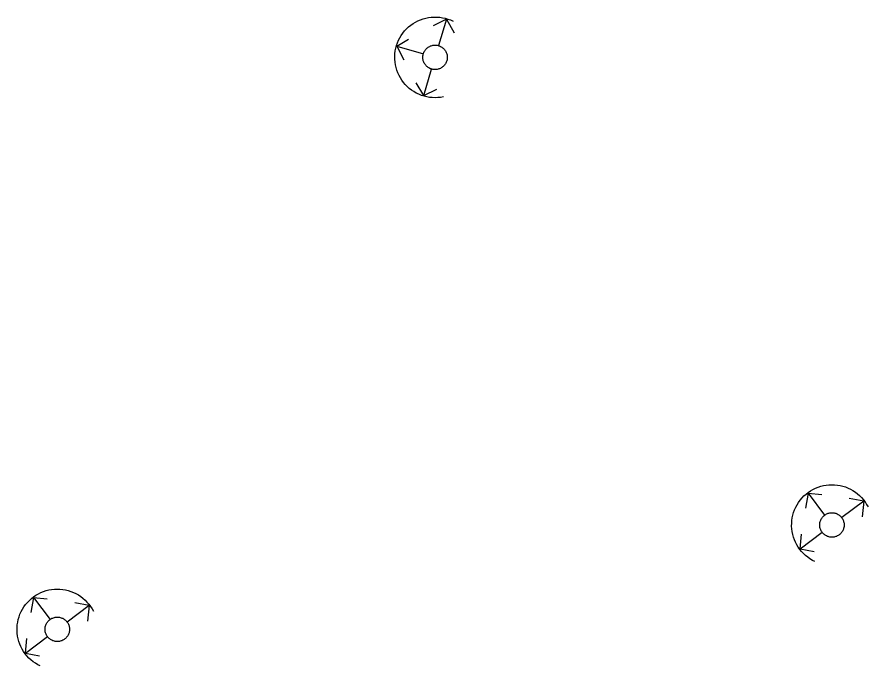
# Model space of a CAD drawing. Header units: inches. Extents: x 21905 to 29562, y 37649 to 43473.
# Drawn here: x 23305.9 to 23460.8, y 38739.8 to 38857.9 of the extents above; entities that cross this region are included whole.
import ezdxf

# ---------------------------------------------------------------- set-up
doc = ezdxf.new("R2010")
doc.units = ezdxf.units.IN
doc.header["$MEASUREMENT"] = 0

msp = doc.modelspace()

# ---------------------------------------------------------------- linework, layer by layer
for points in [[(23383.54, 38843.33), (23383.04, 38843.24), (23382.53, 38843.19), (23382.03, 38843.17), (23381.52, 38843.19), (23381.01, 38843.24), (23380.51, 38843.33), (23380.02, 38843.46), (23379.54, 38843.61), (23379.07, 38843.8), (23378.61, 38844.02), (23378.17, 38844.28), (23377.75, 38844.56), (23377.34, 38844.87), (23376.97, 38845.21), (23376.61, 38845.57), (23376.28, 38845.96), (23375.98, 38846.37), (23375.71, 38846.8), (23375.47, 38847.25), (23375.26, 38847.71), (23375.08, 38848.18), (23374.93, 38848.67), (23374.82, 38849.17), (23374.75, 38849.67), (23374.71, 38850.18), (23374.7, 38850.68), (23374.73, 38851.19), (23374.79, 38851.7), (23374.89, 38852.19), (23375.02, 38852.68), (23375.19, 38853.16), (23375.39, 38853.63), (23375.62, 38854.08), (23375.88, 38854.52), (23376.17, 38854.94), (23376.49, 38855.33), (23376.84, 38855.7), (23377.21, 38856.05), (23377.61, 38856.37), (23378.02, 38856.66), (23378.45, 38856.93), (23378.91, 38857.16), (23379.37, 38857.36), (23379.85, 38857.53), (23380.34, 38857.66), (23380.84, 38857.77), (23381.34, 38857.83), (23381.85, 38857.86), (23382.36, 38857.86), (23382.87, 38857.82), (23383.37, 38857.74), (23383.87, 38857.64), (23384.35, 38857.49), (23384.83, 38857.32), (23385.29, 38857.11)], [(23384.08, 38857.47), (23381.68, 38856.28)], [(23384.08, 38857.47), (23382.66, 38852.66)], [(23384.08, 38857.47), (23385.53, 38855.01)], [(23375.08, 38852.58), (23377.22, 38853.84)], [(23375.08, 38852.58), (23379.89, 38851.15)], [(23375.08, 38852.58), (23376.33, 38850.06)], [(23384.25, 38850.52), (23384.25, 38850.37), (23384.23, 38850.21), (23384.2, 38850.06), (23384.17, 38849.91), (23384.12, 38849.76), (23384.06, 38849.62), (23383.99, 38849.48), (23383.91, 38849.34), (23383.83, 38849.21), (23383.73, 38849.09), (23383.63, 38848.98), (23383.51, 38848.87), (23383.4, 38848.77), (23383.27, 38848.68), (23383.14, 38848.59), (23383, 38848.52), (23382.86, 38848.46), (23382.71, 38848.41), (23382.56, 38848.36), (23382.41, 38848.33), (23382.26, 38848.31), (23382.1, 38848.3), (23381.95, 38848.3), (23381.79, 38848.31), (23381.64, 38848.33), (23381.49, 38848.36), (23381.34, 38848.41), (23381.19, 38848.46), (23381.05, 38848.52), (23380.91, 38848.59), (23380.78, 38848.68), (23380.65, 38848.77), (23380.53, 38848.87), (23380.42, 38848.98), (23380.32, 38849.09), (23380.22, 38849.21), (23380.14, 38849.34), (23380.06, 38849.48), (23379.99, 38849.62), (23379.93, 38849.76), (23379.88, 38849.91), (23379.85, 38850.06), (23379.82, 38850.21), (23379.8, 38850.37), (23379.8, 38850.52), (23379.8, 38850.68), (23379.82, 38850.83), (23379.85, 38850.99), (23379.88, 38851.14), (23379.93, 38851.28), (23379.99, 38851.43), (23380.06, 38851.57), (23380.14, 38851.7), (23380.22, 38851.83), (23380.32, 38851.95), (23380.42, 38852.07), (23380.53, 38852.18), (23380.65, 38852.28), (23380.78, 38852.37), (23380.91, 38852.45), (23381.05, 38852.52), (23381.19, 38852.59), (23381.34, 38852.64), (23381.49, 38852.68), (23381.64, 38852.72), (23381.79, 38852.74), (23381.95, 38852.75), (23382.1, 38852.75), (23382.26, 38852.74), (23382.41, 38852.72), (23382.56, 38852.68), (23382.71, 38852.64), (23382.86, 38852.59), (23383, 38852.52), (23383.14, 38852.45), (23383.27, 38852.37), (23383.4, 38852.28), (23383.51, 38852.18), (23383.63, 38852.07), (23383.73, 38851.95), (23383.83, 38851.83), (23383.91, 38851.7), (23383.99, 38851.57), (23384.06, 38851.43), (23384.12, 38851.28), (23384.17, 38851.14), (23384.2, 38850.99), (23384.23, 38850.83), (23384.25, 38850.68), (23384.25, 38850.52)], [(23379.97, 38843.58), (23381.39, 38848.39)], [(23379.97, 38843.58), (23378.61, 38845.88)], [(23379.97, 38843.58), (23382.32, 38844.75)], [(23451.14, 38758.77), (23450.69, 38759), (23450.25, 38759.26), (23449.84, 38759.55), (23449.44, 38759.87), (23449.07, 38760.22), (23448.72, 38760.59), (23448.4, 38760.98), (23448.11, 38761.4), (23447.85, 38761.83), (23447.61, 38762.28), (23447.41, 38762.75), (23447.24, 38763.23), (23447.11, 38763.72), (23447.01, 38764.22), (23446.94, 38764.72), (23446.91, 38765.23), (23446.92, 38765.74), (23446.96, 38766.24), (23447.03, 38766.75), (23447.14, 38767.24), (23447.28, 38767.73), (23447.46, 38768.21), (23447.67, 38768.67), (23447.91, 38769.12), (23448.18, 38769.55), (23448.48, 38769.96), (23448.81, 38770.35), (23449.16, 38770.71), (23449.54, 38771.05), (23449.94, 38771.36), (23450.36, 38771.65), (23450.8, 38771.9), (23451.25, 38772.13), (23451.73, 38772.32), (23452.21, 38772.48), (23452.7, 38772.6), (23453.2, 38772.69), (23453.71, 38772.75), (23454.21, 38772.77), (23454.72, 38772.75), (23455.23, 38772.7), (23455.73, 38772.62), (23456.22, 38772.5), (23456.71, 38772.35), (23457.18, 38772.16), (23457.64, 38771.94), (23458.08, 38771.69), (23458.51, 38771.42), (23458.91, 38771.11), (23459.29, 38770.77), (23459.65, 38770.41), (23459.98, 38770.03), (23460.29, 38769.62), (23460.56, 38769.19), (23460.81, 38768.75)], [(23449.92, 38771.24), (23449.41, 38768.48)], [(23449.92, 38771.24), (23452.91, 38767.22)], [(23449.92, 38771.24), (23452.38, 38770.98)], [(23460.05, 38769.76), (23456.03, 38766.77)], [(23460.05, 38769.76), (23457.41, 38770.25)], [(23460.05, 38769.76), (23459.74, 38766.93)], [(23456.47, 38765.44), (23456.46, 38765.28), (23456.45, 38765.13), (23456.42, 38764.97), (23456.38, 38764.82), (23456.34, 38764.68), (23456.28, 38764.53), (23456.21, 38764.39), (23456.13, 38764.26), (23456.05, 38764.13), (23455.95, 38764.01), (23455.85, 38763.89), (23455.73, 38763.78), (23455.61, 38763.68), (23455.49, 38763.59), (23455.36, 38763.51), (23455.22, 38763.44), (23455.08, 38763.37), (23454.93, 38763.32), (23454.78, 38763.28), (23454.63, 38763.24), (23454.48, 38763.22), (23454.32, 38763.21), (23454.17, 38763.21), (23454.01, 38763.22), (23453.86, 38763.24), (23453.7, 38763.28), (23453.56, 38763.32), (23453.41, 38763.37), (23453.27, 38763.44), (23453.13, 38763.51), (23453, 38763.59), (23452.87, 38763.68), (23452.75, 38763.78), (23452.64, 38763.89), (23452.54, 38764.01), (23452.44, 38764.13), (23452.36, 38764.26), (23452.28, 38764.39), (23452.21, 38764.53), (23452.15, 38764.68), (23452.1, 38764.82), (23452.07, 38764.97), (23452.04, 38765.13), (23452.02, 38765.28), (23452.02, 38765.44), (23452.02, 38765.59), (23452.04, 38765.75), (23452.07, 38765.9), (23452.1, 38766.05), (23452.15, 38766.2), (23452.21, 38766.34), (23452.28, 38766.48), (23452.36, 38766.62), (23452.44, 38766.75), (23452.54, 38766.87), (23452.64, 38766.98), (23452.75, 38767.09), (23452.87, 38767.19), (23453, 38767.28), (23453.13, 38767.37), (23453.27, 38767.44), (23453.41, 38767.5), (23453.56, 38767.56), (23453.7, 38767.6), (23453.86, 38767.63), (23454.01, 38767.65), (23454.17, 38767.66), (23454.32, 38767.66), (23454.48, 38767.65), (23454.63, 38767.63), (23454.78, 38767.6), (23454.93, 38767.56), (23455.08, 38767.5), (23455.22, 38767.44), (23455.36, 38767.37), (23455.49, 38767.28), (23455.61, 38767.19), (23455.73, 38767.09), (23455.85, 38766.98), (23455.95, 38766.87), (23456.05, 38766.75), (23456.13, 38766.62), (23456.21, 38766.48), (23456.28, 38766.34), (23456.34, 38766.2), (23456.38, 38766.05), (23456.42, 38765.9), (23456.45, 38765.75), (23456.46, 38765.59), (23456.47, 38765.44)], [(23448.44, 38761.11), (23452.46, 38764.11)], [(23448.44, 38761.11), (23448.73, 38763.77)], [(23448.44, 38761.11), (23451.02, 38760.64)], [(23310.18, 38739.78), (23309.73, 38740.01), (23309.29, 38740.27), (23308.87, 38740.56), (23308.48, 38740.88), (23308.11, 38741.23), (23307.76, 38741.6), (23307.44, 38742), (23307.15, 38742.41), (23306.88, 38742.84), (23306.65, 38743.3), (23306.45, 38743.76), (23306.28, 38744.24), (23306.15, 38744.73), (23306.04, 38745.23), (23305.98, 38745.73), (23305.95, 38746.24), (23305.95, 38746.75), (23305.99, 38747.26), (23306.07, 38747.76), (23306.17, 38748.26), (23306.32, 38748.74), (23306.49, 38749.22), (23306.7, 38749.68), (23306.94, 38750.13), (23307.21, 38750.56), (23307.51, 38750.97), (23307.84, 38751.36), (23308.19, 38751.72), (23308.57, 38752.06), (23308.97, 38752.38), (23309.39, 38752.66), (23309.83, 38752.92), (23310.29, 38753.14), (23310.76, 38753.33), (23311.24, 38753.49), (23311.74, 38753.61), (23312.24, 38753.7), (23312.74, 38753.76), (23313.25, 38753.78), (23313.76, 38753.77), (23314.26, 38753.72), (23314.76, 38753.63), (23315.26, 38753.51), (23315.74, 38753.36), (23316.21, 38753.17), (23316.67, 38752.96), (23317.12, 38752.71), (23317.54, 38752.43), (23317.94, 38752.12), (23318.33, 38751.78), (23318.68, 38751.42), (23319.02, 38751.04), (23319.32, 38750.63), (23319.6, 38750.2), (23319.84, 38749.76)], [(23308.95, 38752.26), (23308.44, 38749.49)], [(23308.95, 38752.26), (23311.95, 38748.24)], [(23308.95, 38752.26), (23311.42, 38751.99)], [(23319.09, 38750.78), (23315.06, 38747.78)], [(23319.09, 38750.78), (23316.45, 38751.26)], [(23319.09, 38750.78), (23318.78, 38747.94)], [(23315.51, 38746.45), (23315.5, 38746.29), (23315.48, 38746.14), (23315.46, 38745.99), (23315.42, 38745.84), (23315.37, 38745.69), (23315.31, 38745.54), (23315.25, 38745.4), (23315.17, 38745.27), (23315.08, 38745.14), (23314.98, 38745.02), (23314.88, 38744.9), (23314.77, 38744.79), (23314.65, 38744.69), (23314.52, 38744.6), (23314.39, 38744.52), (23314.26, 38744.45), (23314.11, 38744.38), (23313.97, 38744.33), (23313.82, 38744.29), (23313.67, 38744.26), (23313.51, 38744.23), (23313.36, 38744.22), (23313.2, 38744.22), (23313.05, 38744.23), (23312.89, 38744.26), (23312.74, 38744.29), (23312.59, 38744.33), (23312.44, 38744.38), (23312.3, 38744.45), (23312.17, 38744.52), (23312.03, 38744.6), (23311.91, 38744.69), (23311.79, 38744.79), (23311.68, 38744.9), (23311.57, 38745.02), (23311.48, 38745.14), (23311.39, 38745.27), (23311.31, 38745.4), (23311.24, 38745.54), (23311.19, 38745.69), (23311.14, 38745.84), (23311.1, 38745.99), (23311.07, 38746.14), (23311.06, 38746.29), (23311.05, 38746.45), (23311.06, 38746.6), (23311.07, 38746.76), (23311.1, 38746.91), (23311.14, 38747.06), (23311.19, 38747.21), (23311.24, 38747.36), (23311.31, 38747.49), (23311.39, 38747.63), (23311.48, 38747.76), (23311.57, 38747.88), (23311.68, 38748), (23311.79, 38748.1), (23311.91, 38748.2), (23312.03, 38748.3), (23312.17, 38748.38), (23312.3, 38748.45), (23312.44, 38748.51), (23312.59, 38748.57), (23312.74, 38748.61), (23312.89, 38748.64), (23313.05, 38748.66), (23313.2, 38748.68), (23313.36, 38748.68), (23313.51, 38748.66), (23313.67, 38748.64), (23313.82, 38748.61), (23313.97, 38748.57), (23314.11, 38748.51), (23314.26, 38748.45), (23314.39, 38748.38), (23314.52, 38748.3), (23314.65, 38748.2), (23314.77, 38748.1), (23314.88, 38748), (23314.98, 38747.88), (23315.08, 38747.76), (23315.17, 38747.63), (23315.25, 38747.49), (23315.31, 38747.36), (23315.37, 38747.21), (23315.42, 38747.06), (23315.46, 38746.91), (23315.48, 38746.76), (23315.5, 38746.6), (23315.51, 38746.45)], [(23307.47, 38742.12), (23311.49, 38745.12)], [(23307.47, 38742.12), (23307.76, 38744.78)], [(23307.47, 38742.12), (23310.05, 38741.65)]]:
    msp.add_lwpolyline(points)

doc.saveas('drawing.dxf')
